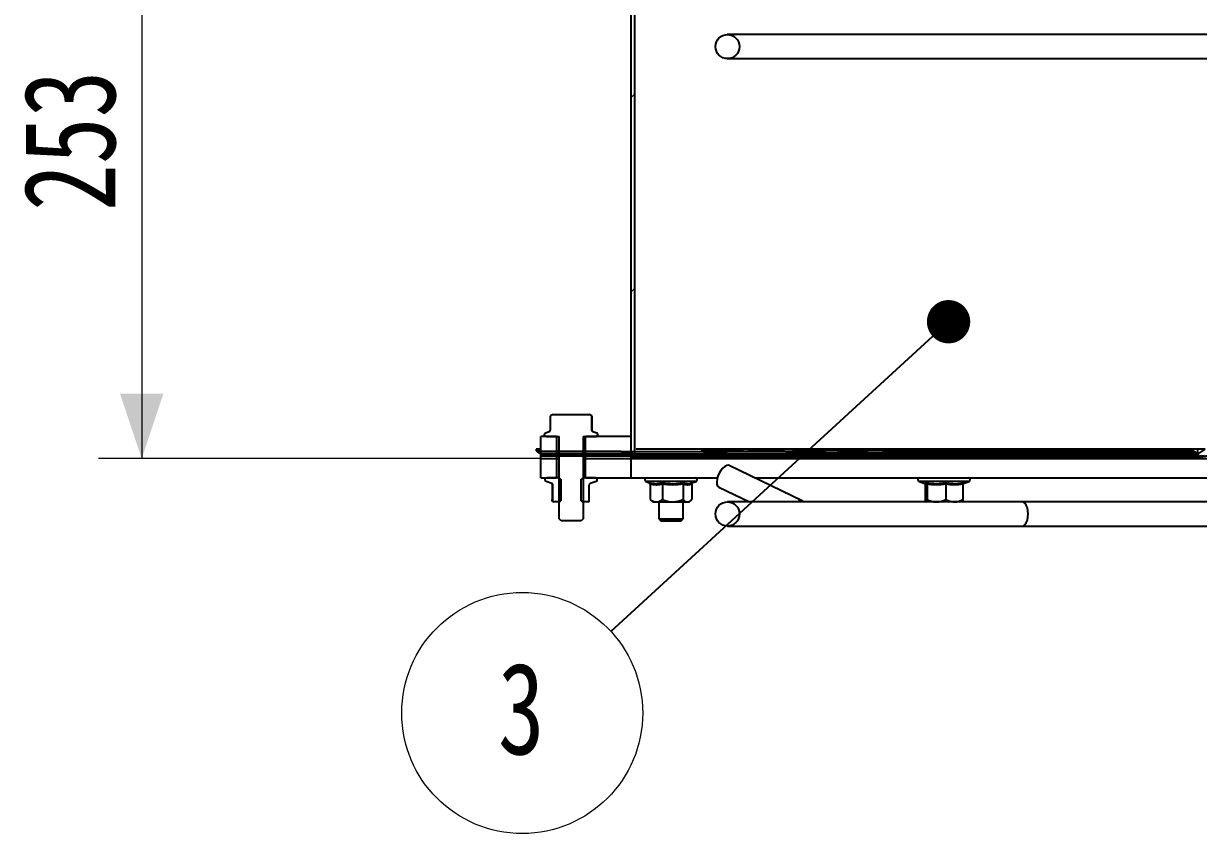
# Model space of a CAD drawing. Header units: millimetres. Extents: x 2 to 418, y 2 to 295.
# Drawn here: x 98.43 to 125.56, y 108.94 to 127.64 of the extents above; entities that cross this region are included whole.
import ezdxf

# ---------------------------------------------------------------- set-up
doc = ezdxf.new("R2010")
doc.units = ezdxf.units.MM
doc.styles.add('SLDTEXTSTYLE0', font='TXT', dxfattribs={"width": 0.75})
doc.dimstyles.new('SLDDIMSTYLE0', dxfattribs={"dimtxt": 2.116667, "dimasz": 1.5, "dimexe": 0, "dimexo": 0.0625, "dimgap": 0.529167, "dimtad": 1, "dimdec": 0, "dimlfac": 18, "dimrnd": 1e-09, "dimzin": 12, "dimdsep": 46, "dimtxsty": 'SLDTEXTSTYLE0', "dimsah": 1, "dimcen": 0.09, "dimadec": 0, "dimazin": 3, "dimtfac": 1, "dimtdec": 0, "dimtofl": 0, "dimtmove": 0, "dimatfit": 3, "dimfxl": 1, "dimfrac": 2, "dimtolj": 1, "dimtzin": 12, "dimarcsym": 0})
doc.dimstyles.new('SLDDIMSTYLE3', dxfattribs={"dimtxt": 0.18, "dimasz": 1, "dimexe": 0, "dimexo": 0.0625, "dimgap": 0, "dimtad": 0, "dimtih": 1, "dimtoh": 1, "dimdec": 0, "dimrnd": 1e-09, "dimzin": 0, "dimdsep": 46, "dimtxsty": 'Standard', "dimblk1": 'DOT', "dimblk2": 'DOT', "dimsah": 1, "dimcen": 0.09, "dimadec": 0, "dimazin": 0, "dimtfac": 1, "dimtdec": 0, "dimtofl": 0, "dimtmove": 0, "dimatfit": 3, "dimldrblk": 'DOT', "dimfxl": 1, "dimfrac": 2, "dimtolj": 1, "dimtzin": 0, "dimarcsym": 0})

# ---------------------------------------------------------------- blocks, each defined once
blk = doc.blocks.new('_D_6')
at = {"color": 7, "linetype": 'Continuous', "lineweight": 18, "transparency": 16777216}
for p, q in [((117.238, 131.67), (100.157, 131.67)), ((101.157, 131.67), (101.157, 117.592)), ((110.405, 117.592), (100.157, 117.592))]:
    blk.add_line(p, q, dxfattribs=at)
for points in [[(101.157, 131.67), (100.657, 130.17), (101.657, 130.17)], [(101.157, 117.592), (101.657, 119.092), (100.657, 119.092)]]:
    blk.add_solid(points, dxfattribs=at)
at = {"color": 7, "linetype": 'Continuous', "lineweight": 18, "transparency": 16777216, "insert": (98.428, 123.311), "char_height": 2.1167, "attachment_point": 1, "rotation": 90, "style": 'SLDTEXTSTYLE0'}
blk.add_mtext('253', dxfattribs=at)
blk = doc.blocks.new('SW_NOTE_8')
at = {"color": 0, "linetype": 'Continuous', "lineweight": 0}
blk.add_circle((-2.05, -1.881), 2.782, dxfattribs=at)
at = {"color": 0, "linetype": 'Continuous', "lineweight": 0, "insert": (-2.071, -0.719), "char_height": 2.117, "attachment_point": 2, "style": 'SLDTEXTSTYLE0'}
blk.add_mtext('3', dxfattribs=at)
blk = doc.blocks.new('_DOT')
at = {"color": 0, "linetype": 'ByBlock', "lineweight": -2}
blk.add_line((-0.5, 0), (-1, 0), dxfattribs=at)
at = {"color": 0, "linetype": 'ByBlock', "const_width": 0.5}
blk.add_lwpolyline([(-0.25, 0, 1), (0.25, 0, 1)], format="xyb", close=True, dxfattribs=at)

msp = doc.modelspace()

# ---------------------------------------------------------------- hatches: boundary and pattern name
at = {"linetype": 'Continuous', "lineweight": 18}
h = msp.add_hatch(dxfattribs=at)
h.set_pattern_fill('ANSI32', style=0)
h.paths.add_polyline_path([(112.4606, 128.7702), (112.4606, 117.6591), (112.544, 117.6591), (112.544, 128.7702)], flags=0)
h = msp.add_hatch(dxfattribs=at)
h.set_pattern_fill('ANSI32', style=0)
edge = h.paths.add_edge_path(flags=0)
edge.add_arc((114.6829, 127.1036), 0.2778, 0, 360)
h = msp.add_hatch(dxfattribs=at)
h.set_pattern_fill('ANSI31', style=0)
edge = h.paths.add_edge_path(flags=0)
edge.add_line((111.3495, 116.2051), (111.3495, 118.1036))
edge.add_line((111.3495, 118.1036), (111.6495, 118.1036))
edge.add_arc((111.6495, 118.1452), 0.0417, 270, 430)
edge.add_line((111.6638, 118.1844), (111.5775, 118.2158))
edge.add_spline(control_points=[(111.5775, 118.2158), (111.5736, 118.2172), (111.5699, 118.2191), (111.5666, 118.2215), (111.5633, 118.2239), (111.5603, 118.2267), (111.5579, 118.23), (111.5556, 118.2329), (111.5538, 118.2361), (111.5526, 118.2396), (111.5513, 118.243), (111.5506, 118.2467), (111.5506, 118.2504)], knot_values=[0, 0, 0, 0, 0.0002212, 0.0002212, 0.0002212, 0.0004401, 0.0004401, 0.0004401, 0.0006379, 0.0006379, 0.0006379, 0.000837, 0.000837, 0.000837, 0.000837], weights=[1, 1, 1, 1, 1, 1, 1, 1, 1, 1, 1, 1, 1], degree=3, periodic=0)
edge.add_line((111.5506, 118.2504), (111.5506, 118.5788))
edge.add_line((111.5506, 118.5788), (111.4884, 118.6147))
edge.add_line((111.4884, 118.6147), (110.6551, 118.6147))
edge.add_line((110.6551, 118.6147), (110.5929, 118.5788))
edge.add_line((110.5929, 118.5788), (110.5929, 118.2504))
edge.add_spline(control_points=[(110.5929, 118.2504), (110.5929, 118.2492), (110.5928, 118.248), (110.5927, 118.2468), (110.5923, 118.2432), (110.5912, 118.2397), (110.5896, 118.2364), (110.5875, 118.2319), (110.5843, 118.2278), (110.5806, 118.2245), (110.5764, 118.2207), (110.5713, 118.2177), (110.566, 118.2158)], knot_values=[0, 0, 0, 0, 0.0000645, 0.0000645, 0.0000645, 0.000262, 0.000262, 0.000262, 0.0005371, 0.0005371, 0.0005371, 0.000849, 0.000849, 0.000849, 0.000849], weights=[1, 1, 1, 1, 1, 1, 1, 1, 1, 1, 1, 1, 1], degree=3, periodic=0)
edge.add_line((110.566, 118.2158), (110.4797, 118.1844))
edge.add_arc((110.494, 118.1452), 0.0417, 110, 270)
edge.add_line((110.494, 118.1036), (110.794, 118.1036))
edge.add_line((110.794, 118.1036), (110.794, 116.2051))
edge.add_line((110.794, 116.2051), (110.84, 116.1591))
edge.add_line((110.84, 116.1591), (111.3035, 116.1591))
edge.add_line((111.3035, 116.1591), (111.3495, 116.2051))
h = msp.add_hatch(dxfattribs=at)
h.set_pattern_fill('ANSI32', style=0)
h.paths.add_polyline_path([(110.3773, 118.1036), (110.3773, 117.6591), (110.7384, 117.6591), (110.7384, 118.1036)], flags=0)
h = msp.add_hatch(dxfattribs=at)
h.set_pattern_fill('ANSI32', style=0)
h.paths.add_polyline_path([(111.4051, 117.6591), (112.4606, 117.6591), (112.4606, 118.1036), (111.4051, 118.1036)], flags=0)
h = msp.add_hatch(dxfattribs=at)
h.set_pattern_fill('ANSI32', style=0)
h.paths.add_polyline_path([(125.5363, 117.7144), (110.3271, 117.774), (110.3271, 117.7295), (125.5363, 117.6699)], flags=0)
h = msp.add_hatch(dxfattribs=at)
h.set_pattern_fill('ANSI32', style=0)
h.paths.add_polyline_path([(125.5129, 117.7254), (114.1151, 117.8144), (114.0995, 117.77), (125.5129, 117.6809)], flags=0)
h = msp.add_hatch(dxfattribs=at)
h.set_pattern_fill('ANSI32', style=0)
h.paths.add_polyline_path([(125.4733, 117.7365), (118.7972, 117.8144), (118.7867, 117.77), (125.4733, 117.692)], flags=0)
h = msp.add_hatch(dxfattribs=at)
h.set_pattern_fill('ANSI32', style=0)
h.paths.add_polyline_path([(125.4161, 117.7481), (121.1245, 117.8144), (121.1166, 117.77), (125.4161, 117.7036)], flags=0)
h = msp.add_hatch(dxfattribs=at)
h.set_pattern_fill('ANSI32', style=0)
h.paths.add_polyline_path([(125.3398, 117.7602), (122.5097, 117.8144), (122.5034, 117.77), (125.3398, 117.7157)], flags=0)
h = msp.add_hatch(dxfattribs=at)
h.set_pattern_fill('ANSI32', style=0)
h.paths.add_polyline_path([(125.2417, 117.773), (123.4235, 117.8144), (123.4181, 117.77), (125.2417, 117.7285)], flags=0)
h = msp.add_hatch(dxfattribs=at)
h.set_pattern_fill('ANSI32', style=0)
h.paths.add_polyline_path([(125.1186, 117.7868), (124.0675, 117.8144), (124.0629, 117.77), (125.1186, 117.7423)], flags=0)
h = msp.add_hatch(dxfattribs=at)
h.set_pattern_fill('ANSI32', style=0)
h.paths.add_polyline_path([(124.9657, 117.8019), (124.5426, 117.8144), (124.5385, 117.77), (124.9657, 117.7574)], flags=0)
h = msp.add_hatch(dxfattribs=at)
h.set_pattern_fill('ANSI32', style=0)
h.paths.add_polyline_path([(125.544, 117.7036), (110.3773, 117.7036), (110.3773, 117.6591), (125.544, 117.6591)], flags=0)
h = msp.add_hatch(dxfattribs=at)
h.set_pattern_fill('ANSI32', style=0)
h.paths.add_polyline_path([(110.3773, 117.6591), (110.3773, 117.5925), (110.7384, 117.5925), (110.7384, 117.6591)], flags=0)
h = msp.add_hatch(dxfattribs=at)
h.set_pattern_fill('ANSI32', style=0)
h.paths.add_polyline_path([(110.3773, 117.5925), (110.3773, 117.148), (110.7384, 117.148), (110.7384, 117.5925)], flags=0)
h = msp.add_hatch(dxfattribs=at)
h.set_pattern_fill('ANSI32', style=0)
h.paths.add_polyline_path([(111.4051, 117.5925), (112.4606, 117.5925), (112.4606, 117.6591), (111.4051, 117.6591)], flags=0)
h = msp.add_hatch(dxfattribs=at)
h.set_pattern_fill('ANSI32', style=0)
h.paths.add_polyline_path([(111.4051, 117.148), (112.4606, 117.148), (112.4606, 117.5925), (111.4051, 117.5925)], flags=0)
h = msp.add_hatch(dxfattribs=at)
h.set_pattern_fill('ANSI32', style=0)
h.paths.add_polyline_path([(125.5363, 117.6928), (119.4522, 117.669), (119.4833, 117.6246), (125.5363, 117.6483)], flags=0)
h = msp.add_hatch(dxfattribs=at)
h.set_pattern_fill('ANSI32', style=0)
h.paths.add_polyline_path([(125.5129, 117.6819), (123.8606, 117.669), (123.8762, 117.6246), (125.5129, 117.6374)], flags=0)
h = msp.add_hatch(dxfattribs=at)
h.set_pattern_fill('ANSI32', style=0)
h.paths.add_polyline_path([(125.4733, 117.6707), (125.3245, 117.669), (125.335, 117.6246), (125.4733, 117.6262)], flags=0)
h = msp.add_hatch(dxfattribs=at)
h.set_pattern_fill('ANSI31', style=0)
edge = h.paths.add_edge_path(flags=0)
edge.add_spline(control_points=[(110.6311, 117.015), (110.6333, 117.0141), (110.6355, 117.0131), (110.6375, 117.0118), (110.6407, 117.0098), (110.6435, 117.0073), (110.6459, 117.0043), (110.6482, 117.0014), (110.6501, 116.9981), (110.6513, 116.9946), (110.6525, 116.991), (110.6532, 116.9873), (110.6532, 116.9835)], knot_values=[0, 0, 0, 0, 0.0001283, 0.0001283, 0.0001283, 0.0003322, 0.0003322, 0.0003322, 0.0005353, 0.0005353, 0.0005353, 0.0007385, 0.0007385, 0.0007385, 0.0007385], weights=[1, 1, 1, 1, 1, 1, 1, 1, 1, 1, 1, 1, 1], degree=3, periodic=0)
edge.add_line((110.6532, 116.9835), (110.6532, 116.5941))
edge.add_line((110.6532, 116.5941), (110.6551, 116.5925))
edge.add_line((110.6551, 116.5925), (110.794, 116.5925))
edge.add_line((110.794, 116.5925), (110.8356, 116.6216))
edge.add_line((110.8356, 116.6216), (110.8356, 117.1174))
edge.add_line((110.8356, 117.1174), (110.794, 117.1466))
edge.add_line((110.794, 117.1466), (110.794, 117.148))
edge.add_line((110.794, 117.148), (110.5092, 117.148))
edge.add_arc((110.5092, 117.1051), 0.043, 90, 250)
edge.add_line((110.4945, 117.0647), (110.6311, 117.015))
h = msp.add_hatch(dxfattribs=at)
h.set_pattern_fill('ANSI31', style=0)
edge = h.paths.add_edge_path(flags=0)
edge.add_spline(control_points=[(111.4903, 116.9835), (111.4903, 116.9858), (111.4906, 116.9881), (111.491, 116.9904), (111.4918, 116.994), (111.4932, 116.9976), (111.4952, 117.0008), (111.4971, 117.0041), (111.4997, 117.007), (111.5026, 117.0094), (111.5055, 117.0118), (111.5089, 117.0137), (111.5124, 117.015)], knot_values=[0, 0, 0, 0, 0.0001238, 0.0001238, 0.0001238, 0.0003284, 0.0003284, 0.0003284, 0.0005336, 0.0005336, 0.0005336, 0.0007388, 0.0007388, 0.0007388, 0.0007388], weights=[1, 1, 1, 1, 1, 1, 1, 1, 1, 1, 1, 1, 1], degree=3, periodic=0)
edge.add_line((111.5124, 117.015), (111.649, 117.0647))
edge.add_arc((111.6343, 117.1051), 0.043, 290, 450)
edge.add_line((111.6343, 117.148), (111.3495, 117.148))
edge.add_line((111.3495, 117.148), (111.3495, 117.1466))
edge.add_line((111.3495, 117.1466), (111.3079, 117.1174))
edge.add_line((111.3079, 117.1174), (111.3079, 116.6216))
edge.add_line((111.3079, 116.6216), (111.3495, 116.5925))
edge.add_line((111.3495, 116.5925), (111.4884, 116.5925))
edge.add_line((111.4884, 116.5925), (111.4903, 116.5941))
edge.add_line((111.4903, 116.5941), (111.4903, 116.9835))
h = msp.add_hatch(dxfattribs=at)
h.set_pattern_fill('ANSI32', style=0)
edge = h.paths.add_edge_path(flags=0)
edge.add_arc((114.6829, 116.3147), 0.2778, 0, 360)

# ---------------------------------------------------------------- linework, layer by layer
at = {"color": 7, "linetype": 'Continuous', "lineweight": 25}
for p, q in [((112.4606, 117.6591), (112.4606, 128.7702)), ((112.544, 117.6591), (112.544, 128.7702)), ((114.6781, 127.3814), (114.6734, 127.3812)), ((114.6829, 127.3814), (114.6781, 127.3814)), ((128.294, 127.3814), (114.6829, 127.3814)), ((114.6734, 126.826), (114.6781, 126.8258)), ((114.6781, 126.8258), (114.6829, 126.8258)), ((114.6829, 126.8258), (128.294, 126.8258)), ((110.6551, 118.6147), (110.5929, 118.5788)), ((110.5929, 118.2504), (110.5929, 118.5788)), ((110.6551, 118.6147), (111.4884, 118.6147)), ((111.5506, 118.5788), (111.4884, 118.6147)), ((111.5506, 118.5788), (111.5506, 118.2504)), ((111.5506, 118.5788), (111.5529, 118.5775)), ((111.5529, 118.2496), (111.5529, 118.5775)), ((110.3773, 117.6591), (110.3773, 118.1036)), ((110.7384, 118.1036), (110.3773, 118.1036)), ((110.4797, 118.1844), (110.566, 118.2158)), ((110.494, 118.1036), (110.794, 118.1036)), ((110.7384, 118.1036), (110.7384, 117.6591)), ((110.794, 116.2051), (110.794, 118.1036)), ((111.3495, 118.1036), (111.6495, 118.1036)), ((111.3495, 118.1036), (111.3495, 116.2051)), ((111.4051, 117.6591), (111.4051, 118.1036)), ((112.4606, 118.1036), (111.4051, 118.1036)), ((111.5506, 118.2504), (111.5529, 118.2496)), ((111.5775, 118.2158), (111.6638, 118.1844)), ((111.5799, 118.2149), (111.5775, 118.2158)), ((112.4606, 117.6591), (112.4606, 118.1036)), ((110.2695, 117.8144), (110.2693, 117.77)), ((110.2693, 117.77), (110.3271, 117.7295)), ((110.3773, 117.8144), (110.2695, 117.8144)), ((110.2695, 117.8144), (110.3271, 117.774)), ((110.3271, 117.7295), (110.3271, 117.774)), ((110.3271, 117.774), (125.5363, 117.7144)), ((114.1151, 117.8144), (112.5721, 117.8144)), ((114.0995, 117.77), (114.1151, 117.8144)), ((114.0995, 117.77), (125.5129, 117.6809)), ((114.1151, 117.8144), (125.5129, 117.7254)), ((118.7972, 117.8144), (114.1151, 117.8144)), ((118.7867, 117.77), (118.7972, 117.8144)), ((118.7867, 117.77), (125.4733, 117.692)), ((118.7972, 117.8144), (125.4733, 117.7365)), ((121.1245, 117.8144), (118.7972, 117.8144)), ((121.1166, 117.77), (121.1245, 117.8144)), ((121.1166, 117.77), (125.4161, 117.7036)), ((121.1245, 117.8144), (125.4161, 117.7481)), ((122.5097, 117.8144), (121.1245, 117.8144)), ((122.5034, 117.77), (122.5097, 117.8144)), ((122.5034, 117.77), (125.3398, 117.7157)), ((122.5097, 117.8144), (125.3398, 117.7602)), ((123.4235, 117.8144), (122.5097, 117.8144)), ((123.4181, 117.77), (123.4235, 117.8144)), ((123.4181, 117.77), (125.2417, 117.7285)), ((123.4235, 117.8144), (125.2417, 117.773)), ((124.0675, 117.8144), (123.4235, 117.8144)), ((124.0629, 117.77), (124.0675, 117.8144)), ((124.0629, 117.77), (125.1186, 117.7423)), ((124.0675, 117.8144), (125.1186, 117.7868)), ((124.5426, 117.8144), (124.0675, 117.8144)), ((124.5385, 117.77), (124.5426, 117.8144)), ((124.5385, 117.77), (124.9657, 117.7574)), ((124.5426, 117.8144), (124.9657, 117.8019)), ((124.8314, 117.8144), (124.5426, 117.8144)), ((124.9657, 117.8019), (124.8314, 117.8144)), ((124.8558, 117.8144), (124.8314, 117.8144)), ((125.1186, 117.7868), (124.8558, 117.8144)), ((124.8994, 117.8144), (124.8558, 117.8144)), ((125.2417, 117.773), (124.8994, 117.8144)), ((124.962, 117.8144), (124.8994, 117.8144)), ((125.3398, 117.7602), (124.962, 117.8144)), ((125.0433, 117.8144), (124.962, 117.8144)), ((124.9657, 117.8019), (124.9657, 117.7574)), ((125.4161, 117.7481), (125.0433, 117.8144)), ((125.1427, 117.8144), (125.0433, 117.8144)), ((125.1186, 117.7868), (125.1186, 117.7423)), ((125.4733, 117.7365), (125.1427, 117.8144)), ((125.2597, 117.8144), (125.1427, 117.8144)), ((125.2417, 117.773), (125.2417, 117.7285)), ((125.5129, 117.7254), (125.2597, 117.8144)), ((125.3938, 117.8144), (125.2597, 117.8144)), ((125.3398, 117.7602), (125.3398, 117.7157)), ((125.5363, 117.7144), (125.3938, 117.8144)), ((125.544, 117.8144), (125.3938, 117.8144)), ((125.544, 117.8144), (125.544, 117.8033)), ((125.544, 117.7036), (125.544, 117.8144)), ((125.7096, 117.8144), (125.544, 117.8144)), ((125.544, 117.6982), (125.7096, 117.8144)), ((110.3271, 117.7295), (125.5363, 117.6699)), ((110.3773, 117.6591), (110.3773, 117.7036)), ((110.3773, 117.7036), (125.544, 117.7036)), ((110.3773, 117.7036), (110.3773, 117.7036)), ((110.3773, 117.6591), (125.544, 117.6591)), ((110.3773, 117.5925), (110.3773, 117.6591)), ((110.3773, 117.6591), (110.7384, 117.6591)), ((110.3773, 117.5925), (110.7384, 117.5925)), ((110.3773, 117.148), (110.3773, 117.5925)), ((110.7384, 117.6591), (110.7384, 117.5925)), ((110.7384, 117.5925), (110.794, 117.5925)), ((110.7384, 117.5925), (110.7384, 117.148)), ((111.3495, 117.5925), (111.4051, 117.5925)), ((111.4051, 117.5925), (111.4051, 117.6591)), ((111.4051, 117.6591), (112.4606, 117.6591)), ((111.4051, 117.5925), (112.4606, 117.5925)), ((111.4051, 117.148), (111.4051, 117.5925)), ((112.4606, 117.5925), (112.4606, 117.6591)), ((112.544, 117.6591), (112.4606, 117.6591)), ((112.4606, 117.5925), (144.1273, 117.5925)), ((112.4606, 117.148), (112.4606, 117.5925)), ((112.4694, 117.6246), (119.4833, 117.6246)), ((119.4522, 117.669), (125.5363, 117.6928)), ((119.4833, 117.6246), (119.4522, 117.669)), ((119.4833, 117.6246), (125.5363, 117.6483)), ((119.4833, 117.6246), (123.8762, 117.6246)), ((123.8606, 117.669), (125.5129, 117.6819)), ((123.8762, 117.6246), (123.8606, 117.669)), ((123.8762, 117.6246), (125.5129, 117.6374)), ((123.8762, 117.6246), (125.335, 117.6246)), ((125.3245, 117.669), (125.4733, 117.6707)), ((125.335, 117.6246), (125.3245, 117.669)), ((125.335, 117.6246), (125.4733, 117.6262)), ((125.335, 117.6246), (125.4721, 117.6246)), ((125.4161, 117.7481), (125.4161, 117.7036)), ((125.472, 117.6262), (125.4721, 117.6246)), ((125.4721, 117.6246), (125.6965, 117.6645)), ((125.4721, 117.6246), (125.4935, 117.6246)), ((125.4733, 117.7365), (125.4733, 117.692)), ((125.4733, 117.6707), (125.4733, 117.6262)), ((125.4733, 117.6262), (125.6358, 117.6645)), ((125.4934, 117.6284), (125.4935, 117.6246)), ((125.4935, 117.6246), (125.7717, 117.6645)), ((125.4935, 117.6246), (125.5306, 117.6246)), ((125.5129, 117.7254), (125.5129, 117.6809)), ((125.5129, 117.6819), (125.5129, 117.6374)), ((125.5129, 117.6374), (125.59, 117.6645)), ((125.5305, 117.6299), (125.5306, 117.6246)), ((125.5306, 117.6246), (125.861, 117.6645)), ((125.5306, 117.6246), (125.5832, 117.6246)), ((125.5363, 117.7144), (125.5363, 117.6699)), ((125.5363, 117.6928), (125.5363, 117.6483)), ((125.5363, 117.6483), (125.5594, 117.6645)), ((125.544, 117.7036), (125.544, 117.6591)), ((125.544, 117.6591), (125.544, 117.6645)), ((116.4085, 116.6157), (114.724, 117.4365)), ((110.3773, 117.148), (110.7384, 117.148)), ((110.6311, 117.015), (110.4945, 117.0647)), ((110.794, 117.148), (110.5092, 117.148)), ((110.634, 117.0048), (110.6323, 117.0155)), ((110.6532, 116.9835), (110.634, 117.0048)), ((110.634, 117.0048), (110.634, 116.648)), ((110.6532, 116.5941), (110.6532, 116.9835)), ((110.794, 117.1466), (110.794, 117.148)), ((110.8356, 117.1174), (110.794, 117.1466)), ((110.8356, 117.1174), (110.8356, 116.6216)), ((111.3495, 117.1466), (111.3079, 117.1174)), ((111.3079, 116.6216), (111.3079, 117.1174)), ((111.3495, 117.148), (111.3495, 117.1466)), ((111.6343, 117.148), (111.3495, 117.148)), ((111.4051, 117.148), (112.4606, 117.148)), ((111.4903, 116.5941), (111.4903, 116.9835)), ((111.649, 117.0647), (111.5124, 117.015)), ((112.4606, 117.148), (114.4509, 117.148)), ((112.8018, 117.0647), (112.8784, 117.0368)), ((112.9002, 117.0048), (112.9002, 116.648)), ((113.1794, 117.0048), (113.1794, 116.648)), ((113.6583, 117.0048), (113.6583, 116.648)), ((113.858, 117.0048), (113.858, 116.648)), ((113.8631, 117.0307), (113.9564, 117.0647)), ((114.4807, 116.9371), (115.1879, 116.5925)), ((115.3161, 117.148), (128.0162, 117.148)), ((119.1056, 117.0647), (119.2395, 117.016)), ((119.2451, 117.0048), (119.2451, 116.648)), ((119.291, 117.0048), (119.291, 116.648)), ((119.7288, 117.0048), (119.7288, 116.648)), ((120.1206, 117.0048), (120.1206, 116.648)), ((120.1263, 117.016), (120.2602, 117.0647)), ((110.6532, 116.5941), (110.6551, 116.5925)), ((110.794, 116.5925), (110.6551, 116.5925)), ((110.794, 116.5925), (110.8356, 116.6216)), ((111.3079, 116.6216), (111.3495, 116.5925)), ((111.4884, 116.5925), (111.3495, 116.5925)), ((111.4884, 116.5925), (111.4903, 116.5941)), ((112.9002, 116.648), (112.9223, 116.6274)), ((112.9211, 116.6281), (112.9624, 116.5925)), ((112.9624, 116.5925), (113.0398, 116.5925)), ((113.0398, 116.5925), (113.4188, 116.5925)), ((113.1013, 116.5925), (113.1013, 116.2051)), ((113.4188, 116.5925), (113.7582, 116.5925)), ((113.6569, 116.2051), (113.6569, 116.5925)), ((113.7582, 116.5925), (113.7958, 116.5925)), ((113.7958, 116.5925), (113.8371, 116.6281)), ((121.4884, 116.5925), (114.6829, 116.5925)), ((141.9051, 116.5925), (121.4884, 116.5925)), ((110.84, 116.1591), (110.794, 116.2051)), ((111.3035, 116.1591), (110.84, 116.1591)), ((111.3495, 116.2051), (111.3035, 116.1591)), ((113.1013, 116.2051), (113.1473, 116.1591)), ((113.1013, 116.2051), (113.6569, 116.2051)), ((113.1473, 116.1591), (113.6109, 116.1591)), ((113.6109, 116.1591), (113.6569, 116.2051)), ((114.6829, 116.0369), (121.4884, 116.0369)), ((121.4884, 116.0369), (141.9051, 116.0369))]:
    msp.add_line(p, q, dxfattribs=at)
at = {"color": 8, "linetype": 'Continuous', "lineweight": 25}
for p, q in [((113.9564, 117.0647), (112.8018, 117.0647)), ((120.2602, 117.0647), (119.1056, 117.0647))]:
    msp.add_line(p, q, dxfattribs=at)
at = {"color": 7, "linetype": 'Continuous', "lineweight": 25, "flags": 128}
for points in [[(114.724, 117.4365), (114.7051, 117.4421), (114.6657, 117.4374), (114.6215, 117.4141), (114.5759, 117.3739), (114.5323, 117.3198), (114.4938, 117.2559), (114.4635, 117.1868)], [(114.4635, 117.1868), (114.4434, 117.1178), (114.4351, 117.0539), (114.4392, 116.9998), (114.4554, 116.9596), (114.4807, 116.9371)], [(116.4342, 116.5925), (116.4214, 116.6072), (116.3896, 116.6213), (116.3501, 116.6166), (116.3059, 116.5932), (116.3048, 116.5925)]]:
    msp.add_lwpolyline(points, dxfattribs=at)
at = {"color": 8, "linetype": 'Continuous', "lineweight": 25, "flags": 128}
for points in [[(121.6273, 116.3147), (121.6222, 116.3896), (121.6071, 116.459), (121.5832, 116.5177), (121.5523, 116.5613), (121.5167, 116.5867), (121.4884, 116.5925)], [(121.4884, 116.0369), (121.5167, 116.0427), (121.5523, 116.0681), (121.5832, 116.1117), (121.6071, 116.1704), (121.6222, 116.2397), (121.6273, 116.3147)]]:
    msp.add_lwpolyline(points, dxfattribs=at)
at = {"color": 7, "linetype": 'Continuous', "lineweight": 25}
for centre in [(114.6829, 127.1036), (114.6829, 116.3147)]:
    msp.add_circle(centre, 0.2778, dxfattribs=at)
for centre, radius, start, end in [((110.494, 118.1452), 0.0417, 110, 270), ((111.6495, 118.1452), 0.0417, 270, 70), ((110.5092, 117.1051), 0.043, 90, 250), ((111.6343, 117.1051), 0.043, 290, 90), ((112.8165, 117.1051), 0.043, 90, 250), ((113.9417, 117.1051), 0.043, 290, 90), ((119.1203, 117.1051), 0.043, 90, 250), ((120.2455, 117.1051), 0.043, 290, 90)]:
    msp.add_arc(centre, radius, start, end, dxfattribs=at)
for points, knots in [([(110.566, 118.2158), (110.5712, 118.2183), (110.5809, 118.2231), (110.5897, 118.2349), (110.5927, 118.2444), (110.5929, 118.2492), (110.5929, 118.2504)], [0, 0, 0, 0, 0.3659409, 0.6891101, 0.9227014, 1, 1, 1, 1]), ([(111.5506, 118.2504), (111.551, 118.2467), (111.5518, 118.2393), (111.5577, 118.2293), (111.5663, 118.2209), (111.5737, 118.2175), (111.5775, 118.2158)], [0, 0, 0, 0, 0.23738488, 0.4738254, 0.73542172, 1, 1, 1, 1]), ([(111.5799, 118.2149), (111.5799, 118.2149), (111.5759, 118.2164), (111.5686, 118.2203), (111.56, 118.2285), (111.5541, 118.2386), (111.5533, 118.2459), (111.5529, 118.2496)], [0, 0, 0, 0, 0.00612663, 0.26776949, 0.5287437, 0.76388747, 1, 1, 1, 1]), ([(110.6532, 116.9835), (110.6528, 116.9873), (110.6521, 116.9948), (110.6463, 117.0047), (110.6389, 117.0115), (110.6333, 117.014), (110.6311, 117.015)], [0, 0, 0, 0, 0.2746804, 0.5493214, 0.8249643, 1, 1, 1, 1]), ([(111.5124, 117.015), (111.509, 117.0133), (111.5021, 117.01), (111.4947, 117.0011), (111.4908, 116.9919), (111.4905, 116.9858), (111.4903, 116.9835)], [0, 0, 0, 0, 0.2772829, 0.5545905, 0.8311876, 1, 1, 1, 1]), ([(112.8732, 117.0395), (112.8861, 117.0357), (112.9507, 117.0166), (113.0511, 117.0071), (113.1349, 117.0303), (113.1681, 117.0395)], [0, 0, 0, 0, 0.1305234, 0.6552334, 1, 1, 1, 1]), ([(112.9002, 117.0048), (112.8998, 117.0085), (112.899, 117.0159), (112.8931, 117.0259), (112.8845, 117.0342), (112.8772, 117.0381), (112.8733, 117.0395), (112.8732, 117.0395)], [0, 0, 0, 0, 0.2361125, 0.4712563, 0.7322305, 0.9938734, 1, 1, 1, 1]), ([(113.1794, 117.0048), (113.1336, 116.994), (113.0405, 116.9719), (112.9474, 116.9937), (112.9002, 117.0048)], [0, 0, 0, 0, 0.4922436, 1, 1, 1, 1]), ([(113.1681, 117.0395), (113.1899, 117.0357), (113.2992, 117.0166), (113.4703, 117.0071), (113.6162, 117.0303), (113.674, 117.0395)], [0, 0, 0, 0, 0.1305234, 0.6552334, 1, 1, 1, 1]), ([(113.1794, 117.0048), (113.1792, 117.0085), (113.1789, 117.0159), (113.1764, 117.0259), (113.1729, 117.0342), (113.1698, 117.0381), (113.1682, 117.0395), (113.1681, 117.0395)], [0, 0, 0, 0, 0.2361125, 0.4712563, 0.7322305, 0.9938734, 1, 1, 1, 1]), ([(113.6583, 117.0048), (113.5797, 116.994), (113.4201, 116.9719), (113.2605, 116.9937), (113.1794, 117.0048)], [0, 0, 0, 0, 0.4922436, 1, 1, 1, 1]), ([(113.674, 117.0395), (113.674, 117.0395), (113.6717, 117.0381), (113.6674, 117.0342), (113.6624, 117.0259), (113.659, 117.0159), (113.6585, 117.0085), (113.6583, 117.0048)], [0, 0, 0, 0, 0.0061266, 0.2677695, 0.5287437, 0.7638875, 1, 1, 1, 1]), ([(113.858, 117.0048), (113.8253, 116.994), (113.7587, 116.9719), (113.6921, 116.9937), (113.6583, 117.0048)], [0, 0, 0, 0, 0.4922436, 1, 1, 1, 1]), ([(113.8798, 117.0368), (113.8778, 117.0359), (113.8722, 117.0331), (113.8652, 117.0258), (113.8592, 117.0159), (113.8584, 117.0085), (113.858, 117.0048)], [0, 0, 0, 0, 0.1615871, 0.4604058, 0.7296483, 1, 1, 1, 1]), ([(119.2451, 117.0048), (119.2449, 117.0086), (119.2446, 117.0139), (119.2421, 117.0183), (119.2414, 117.0196)], [0, 0, 0, 0, 0.7074915, 1, 1, 1, 1]), ([(119.291, 117.0048), (119.2835, 116.994), (119.2682, 116.9719), (119.2529, 116.9937), (119.2451, 117.0048)], [0, 0, 0, 0, 0.4922436, 1, 1, 1, 1]), ([(119.269, 117.0395), (119.289, 117.0357), (119.3894, 117.0166), (119.5461, 117.0071), (119.6788, 117.0303), (119.7313, 117.0395)], [0, 0, 0, 0, 0.1305234, 0.6552334, 1, 1, 1, 1]), ([(119.291, 117.0048), (119.2907, 117.0085), (119.2901, 117.0159), (119.2852, 117.0259), (119.2783, 117.0342), (119.2722, 117.0381), (119.2691, 117.0395), (119.269, 117.0395)], [0, 0, 0, 0, 0.2361125, 0.4712563, 0.7322305, 0.9938734, 1, 1, 1, 1]), ([(119.7288, 117.0048), (119.657, 116.994), (119.5111, 116.9719), (119.3651, 116.9937), (119.291, 117.0048)], [0, 0, 0, 0, 0.4922436, 1, 1, 1, 1]), ([(119.7313, 117.0395), (119.7313, 117.0395), (119.731, 117.0381), (119.7303, 117.0342), (119.7294, 117.0259), (119.7289, 117.0159), (119.7288, 117.0085), (119.7288, 117.0048)], [0, 0, 0, 0, 0.0061266, 0.2677695, 0.5287437, 0.7638875, 1, 1, 1, 1]), ([(120.1206, 117.0048), (120.0563, 116.994), (119.9257, 116.9719), (119.7951, 116.9937), (119.7288, 117.0048)], [0, 0, 0, 0, 0.49224355, 1, 1, 1, 1]), ([(119.7313, 117.0395), (119.749, 117.0357), (119.8379, 117.0166), (119.9776, 117.0071), (120.0976, 117.0303), (120.1452, 117.0395)], [0, 0, 0, 0, 0.1305234, 0.6552334, 1, 1, 1, 1]), ([(120.1452, 117.0395), (120.1451, 117.0395), (120.1416, 117.0381), (120.1349, 117.0342), (120.1271, 117.0259), (120.1217, 117.0159), (120.1209, 117.0085), (120.1206, 117.0048)], [0, 0, 0, 0, 0.00612663, 0.26776949, 0.5287437, 0.76388747, 1, 1, 1, 1]), ([(110.6532, 116.5941), (110.6481, 116.6033), (110.6415, 116.6151), (110.6354, 116.6421), (110.634, 116.648)], [0, 0, 0, 0, 0.7786656, 1, 1, 1, 1]), ([(112.9002, 116.648), (112.9219, 116.6334), (112.9661, 116.6037), (113.0144, 116.5926), (113.0391, 116.5925), (113.0398, 116.5925)], [0, 0, 0, 0, 0.4843396, 0.986324, 1, 1, 1, 1]), ([(113.0398, 116.5925), (113.0593, 116.5946), (113.0991, 116.5989), (113.1454, 116.6238), (113.1717, 116.6426), (113.1794, 116.648)], [0, 0, 0, 0, 0.4062935, 0.8272725, 1, 1, 1, 1]), ([(113.1794, 116.648), (113.2166, 116.6334), (113.2924, 116.6037), (113.3752, 116.5926), (113.4177, 116.5925), (113.4188, 116.5925)], [0, 0, 0, 0, 0.4843396, 0.986324, 1, 1, 1, 1]), ([(113.4188, 116.5925), (113.4524, 116.5946), (113.5206, 116.5989), (113.6, 116.6238), (113.6452, 116.6426), (113.6583, 116.648)], [0, 0, 0, 0, 0.4062935, 0.8272725, 1, 1, 1, 1]), ([(113.6583, 116.648), (113.6668, 116.6395), (113.6985, 116.6077), (113.7329, 116.5989), (113.7582, 116.5925)], [0, 0, 0, 0, 0.2661302, 1, 1, 1, 1]), ([(113.7582, 116.5925), (113.7605, 116.5925), (113.7884, 116.5933), (113.8226, 116.6127), (113.8521, 116.6422), (113.858, 116.648)], [0, 0, 0, 0, 0.0666948, 0.8140978, 1, 1, 1, 1]), ([(119.2451, 116.648), (119.2487, 116.6334), (119.256, 116.6037), (119.2639, 116.5926), (119.268, 116.5925), (119.2681, 116.5925)], [0, 0, 0, 0, 0.48433965, 0.98632395, 1, 1, 1, 1]), ([(119.2681, 116.5925), (119.2713, 116.5946), (119.2779, 116.5989), (119.2855, 116.6238), (119.2898, 116.6426), (119.291, 116.648)], [0, 0, 0, 0, 0.4062935, 0.8272725, 1, 1, 1, 1]), ([(119.291, 116.648), (119.3251, 116.6334), (119.3944, 116.6037), (119.4701, 116.5926), (119.5089, 116.5925), (119.5099, 116.5925)], [0, 0, 0, 0, 0.4843396, 0.986324, 1, 1, 1, 1]), ([(119.5099, 116.5925), (119.5405, 116.5946), (119.6029, 116.5989), (119.6754, 116.6238), (119.7167, 116.6426), (119.7288, 116.648)], [0, 0, 0, 0, 0.4062935, 0.8272725, 1, 1, 1, 1]), ([(119.7288, 116.648), (119.7453, 116.6395), (119.8076, 116.6077), (119.8751, 116.5989), (119.9247, 116.5925)], [0, 0, 0, 0, 0.2661302, 1, 1, 1, 1]), ([(119.9247, 116.5925), (119.9292, 116.5925), (119.9839, 116.5933), (120.0511, 116.6127), (120.109, 116.6422), (120.1206, 116.648)], [0, 0, 0, 0, 0.0666948, 0.8140978, 1, 1, 1, 1]), ([(120.1206, 116.648), (120.117, 116.6334), (120.1097, 116.6037), (120.1018, 116.5926), (120.0977, 116.5925), (120.0976, 116.5925)], [0, 0, 0, 0, 0.4843396, 0.986324, 1, 1, 1, 1])]:
    msp.add_open_spline(points, degree=3, knots=knots, dxfattribs=at)
at = {"color": 8, "linetype": 'Continuous', "lineweight": 25}
for points, knots in [([(113.674, 117.0395), (113.6829, 117.0357), (113.7276, 117.0167), (113.7909, 117.0068), (113.8454, 117.0264), (113.8624, 117.0326)], [0, 0, 0, 0, 0.1459111, 0.7324808, 1, 1, 1, 1]), ([(119.2417, 117.0222), (119.2458, 117.019), (119.2558, 117.0112), (119.2641, 117.029), (119.269, 117.0395)], [0, 0, 0, 0, 0.4084381, 1, 1, 1, 1]), ([(120.1452, 117.0395), (120.1429, 117.0355), (120.1355, 117.0225), (120.1287, 117.0223), (120.124, 117.0222)], [0, 0, 0, 0, 0.312861, 1, 1, 1, 1])]:
    msp.add_open_spline(points, degree=3, knots=knots, dxfattribs=at)

# ---------------------------------------------------------------- block references
at = {"color": 7, "linetype": 'Continuous', "lineweight": 0}
msp.add_blockref('SW_NOTE_8', (111.9934, 113.6013), dxfattribs=at)

# ---------------------------------------------------------------- dimensions: what is measured, and where the dimension line sits
at = {"color": 7, "linetype": 'Continuous', "lineweight": 18}
dim = msp.add_linear_dim(base=(101.1566, 117.5925), p1=(118.2384, 131.67), p2=(111.4051, 117.5925), angle=90, dimstyle='SLDDIMSTYLE0', dxfattribs=at)
dim.commit()
dim.dimension.update_dxf_attribs({"geometry": '_D_6', "text_midpoint": (101.1566, 125.6572), "dimtype": 160})

# ---------------------------------------------------------------- leaders
at = {"color": 7, "linetype": 'Continuous', "lineweight": 0}
msp.add_leader([(119.788, 120.7529), (111.9934, 113.6013)], dimstyle='SLDDIMSTYLE3', dxfattribs=at)

doc.saveas('drawing.dxf')
